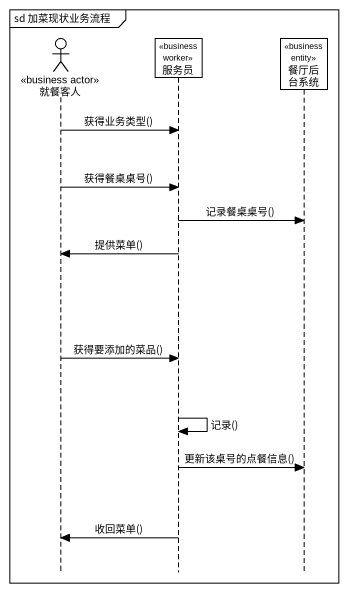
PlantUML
@startuml
mainframe sd 加菜现状业务流程
hide footbox
actor 就餐客人 <<business actor>>
participant 服务员 <<business worker>>
participant 餐厅后台系统 <<business entity>>

就餐客人 -> 服务员 : 获得业务类型()
就餐客人 -> 服务员 : 获得餐桌桌号()
服务员 -> 餐厅后台系统 : 记录餐桌桌号()
服务员 -> 就餐客人 : 提供菜单()
就餐客人 -> 服务员 : 获得要添加的菜品()
服务员 -> 服务员 : 记录()
服务员 -> 餐厅后台系统 : 更新该桌号的点餐信息()
服务员 -> 就餐客人 : 收回菜单()
@enduml
